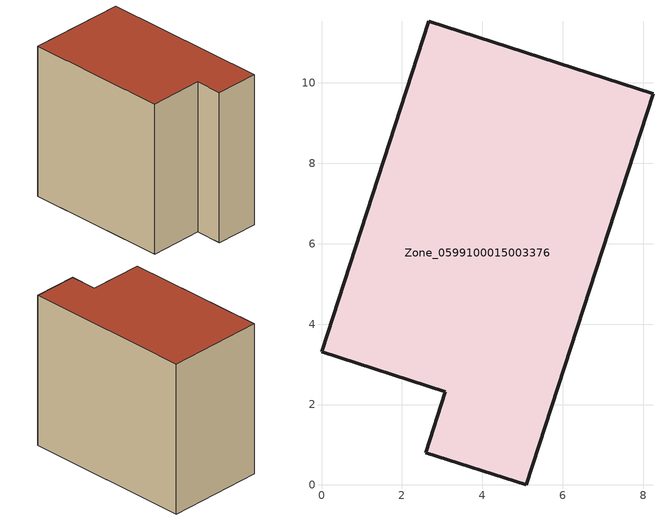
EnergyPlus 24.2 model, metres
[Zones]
Zone_0599100015003376
 floor ground (C_G): 2.67,11.54 8.24,9.73 5.09,0 2.59,0.81 3.08,2.31 0,3.31 z0.82
 wall outside (C_F): 8.24,9.73 2.67,11.54 0,3.31 3.08,2.31 2.59,0.81 5.09,0 8.24,9.73 z0.82:9.97
 roof outside (C_R): 5.09,0 8.24,9.73 2.67,11.54 0,3.31 3.08,2.31 2.59,0.81 z9.97
[BUILDING]
Pand.0599100015003376: North Axis=0; Terrain=City; Loads Convergence Tolerance Value=0.04; Temperature Convergence Tolerance Value=0.4; Solar Distribution=FullExterior; Maximum Number of Warmup Days=25; Minimum Number of Warmup Days=1
[Site:Location]
Rotterdam.The.Hague.AP_ZH_NLD Design_Conditions: Latitude=51.96; Longitude=4.45; Time Zone=1; Elevation=-4.5
[SITE:GROUNDTEMPERATURE:BUILDINGSURFACE]
18, 18, 18, 18, 18, 18, 18, 18, 18, 18, 18, 18
[MATERIAL] Thermal Absorptance=0.9; Solar Absorptance=0.7; Visible Absorptance=0.7
Name | Roughness | Thickness | Conductivity | Density | Specific Heat
G.TI.1965-1974 | MediumSmooth | 0.15 | 0.882353 | 540 | 1210
F.TI.1965-1974 | Rough | 0.3 | 0.697674 | 1920 | 840
R.TI.1965-1974 | MediumRough | 0.2 | 0.232558 | 1500 | 1000
[CONSTRUCTION]
C_G: G.TI.1965-1974
C_F: F.TI.1965-1974
C_R: R.TI.1965-1974
[ZONE]
Zone_0599100015003376: Type=1; Multiplier=1; Ceiling Height=Autocalculate; Volume=Autocalculate; Floor Area=autocalculate; Part of Total Floor Area=Yes
[ZONEINFILTRATION:DESIGNFLOWRATE]
Infil_Zone_0599100015003376: Zone or ZoneList or Space or SpaceList=Zone_0599100015003376; Schedule=AlwaysOn; Design Flow Rate Calculation Method=Flow/Area; Flow Rate per Floor Area=0.003; Constant Term Coefficient=1; Temperature Term Coefficient=0; Velocity Term Coefficient=0; Velocity Squared Term Coefficient=0
[HVACTEMPLATE:ZONE:IDEALLOADSAIRSYSTEM]
Zone_0599100015003376: Maximum Heating Supply Air Temperature=50; Minimum Cooling Supply Air Temperature=13; Maximum Heating Supply Air Humidity Ratio=0.0156; Minimum Cooling Supply Air Humidity Ratio=0.0077; Heating Limit=NoLimit; Cooling Limit=NoLimit; Dehumidification Control Type=ConstantSensibleHeatRatio; Cooling Sensible Heat Ratio=0.7; Dehumidification Setpoint=60; Humidification Control Type=None; Humidification Setpoint=30; Outdoor Air Method=None; Outdoor Air Flow Rate per Person=0.00944; Outdoor Air Flow Rate per Zone Floor Area=0; Outdoor Air Flow Rate per Zone=0; Demand Controlled Ventilation Type=None; Outdoor Air Economizer Type=NoEconomizer; Heat Recovery Type=None; Sensible Heat Recovery Effectiveness=0.7; Latent Heat Recovery Effectiveness=0.65
[ZONECONTROL:THERMOSTAT]
ThermostatControl_Zone_0599100015003376: Zone or ZoneList=Zone_0599100015003376; Control Type Schedule=DualSetpointControlType; Control 1=Thermostat_Zone_0599100015003376; Temperature Difference Between Cutout And Setpoint=0
[THERMOSTATSETPOINT:DUALSETPOINT]
Thermostat_Zone_0599100015003376: Heating Setpoint Temperature Schedule=HeatingSetpoint_Zone_0599100015003376; Cooling Setpoint Temperature Schedule=CoolingSetpoint_Zone_0599100015003376
[SCHEDULE:COMPACT]
HeatingSetpoint_Zone_0599100015003376: Through: 12/31, For: AllDays, Until: 24:00, 21
CoolingSetpoint_Zone_0599100015003376: Through: 12/31, For: AllDays, Until: 24:00, 24
DualSetpointControlType: Through: 12/31, For: AllDays, Until: 24:00, 4
AlwaysOn: Through: 12/31, For: AllDays, Until: 24:00, 1
